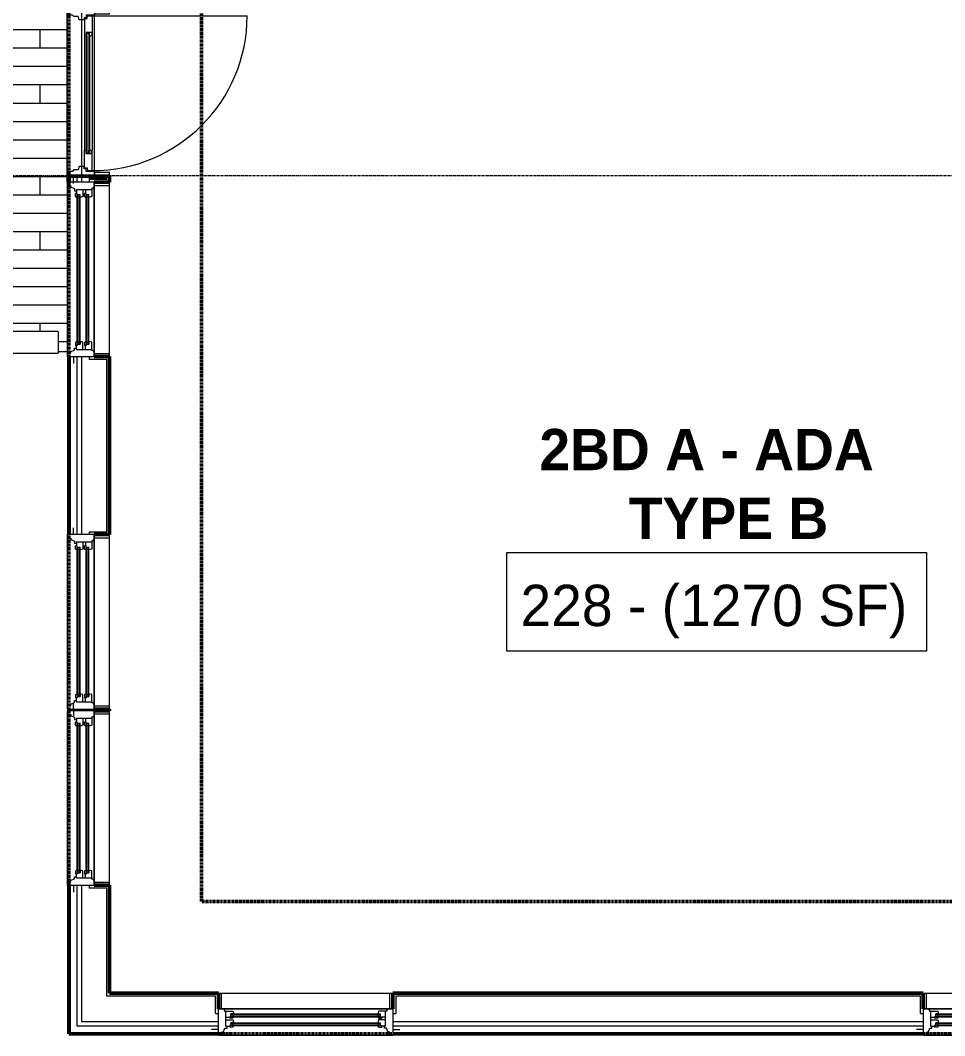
# Model space of a CAD drawing. Header units: inches. Extents: x -4235 to -464, y 9767 to 12344.
# Drawn here: x -3871.3 to -3669.9, y 9979.8 to 10201.1 of the extents above; entities that cross this region are included whole.
import ezdxf

# ---------------------------------------------------------------- set-up
doc = ezdxf.new("R2010")
doc.units = ezdxf.units.IN
doc.header["$MEASUREMENT"] = 0
doc.linetypes.add('Dash 1_16_', pattern=[0.125, 0.0625, -0.0625])
doc.linetypes.add('Grid Line 1_2_', pattern=[0.875, 0.5, -0.125, 0.125, -0.125])
for name, color, linetype, lineweight in [('A-AREA-IDEN', 2, 'Continuous', 9), ('A-DOOR-4', 31, 'Continuous', 9), ('A-DOOR-5', 31, 'Continuous', 20), ('A-DOOR-FRAM', 31, 'Continuous', 20), ('A-DOOR-FRAM-2', 31, 'Continuous', 9), ('A-DOOR-GLAZ', 31, 'Continuous', 9), ('A-FLOR-4', 192, 'Continuous', 9), ('A-FLOR-HRAL', 11, 'Continuous', 9), ('A-FLOR-PATT-1', 9, 'Continuous', 9), ('A-GLAZ-1', 151, 'Continuous', 9), ('A-GLAZ-2', 151, 'Continuous', 20), ('A-WALL', 113, 'Continuous', 13), ('A-WALL-6', 113, 'Continuous', 9), ('A-WALL-7', 113, 'Continuous', 50), ('C-PROP-LINE-1', 91, 'Dash 1_16_', 50), ('S-GRID-1', 1, 'Grid Line 1_2_', 9)]:
    doc.layers.add(name, color=color, linetype=linetype, lineweight=lineweight)
doc.styles.add('Century Gothic', font='ufonts.com_century-gothic.ttf', dxfattribs={"height": 9})
doc.styles.add('Century Gothic_B', font='GOTHICB.TTF', dxfattribs={"height": 9})

# ---------------------------------------------------------------- blocks, each defined once
blk = doc.blocks.new('Window-Double_Hung-Andersen-400_Series-Tilt_Wash - DOUBLE HUNG - REVERSE COTTAGE - 2ND FLOOR-2888385-BACKGROUND - 2ND FLOOR')
at = {"layer": 'A-GLAZ-1'}
for p, q in [((-16.29, 2.5), (-15.7, 2.5)), ((-15.82, 2.5), (-15.82, 2.12)), ((-15.7, 2.63), (15.7, 2.63)), ((-15.7, 2.5), (15.7, 2.5)), ((16.29, 2.5), (15.7, 2.5)), ((15.82, 2.5), (15.82, 2.12)), ((-16.29, 2.12), (-15.7, 2.12)), ((-16.29, 0.56), (-15.7, 0.56)), ((-16.29, 0.19), (-15.7, 0.19)), ((-15.82, 0.56), (-15.82, 0.19)), ((-15.7, 2.12), (15.7, 2.12)), ((-15.7, 2), (15.7, 2)), ((-15.7, 0.69), (15.7, 0.69)), ((-15.7, 0.56), (15.7, 0.56)), ((-15.7, 0.19), (15.7, 0.19)), ((-15.7, 0.06), (15.7, 0.06)), ((16.29, 2.12), (15.7, 2.12)), ((16.29, 0.56), (15.7, 0.56)), ((16.29, 0.19), (15.7, 0.19)), ((15.82, 0.56), (15.82, 0.19)), ((18.95, -1.06), (-18.95, -1.06)), ((-18.95, -1.06), (-18.95, -4.44)), ((-18.32, -1.06), (-18.32, -4.44)), ((18.32, -1.06), (18.32, -4.44)), ((18.95, -4.44), (18.95, -1.06)), ((-19.01, -3.94), (-19.01, -2.44)), ((-19.01, -2.44), (-18.95, -2.44)), ((-18.95, -3.94), (-19.01, -3.94)), ((18.95, -2.44), (19.01, -2.44)), ((19.01, -3.94), (18.95, -3.94)), ((19.01, -2.44), (19.01, -3.94)), ((-18.95, -4.44), (18.95, -4.44))]:
    blk.add_line(p, q, dxfattribs=at)
at = {"layer": 'A-GLAZ-2'}
for p, q in [((19.01, 4.81), (-19.01, 4.81)), ((-19.01, 4.81), (-19.01, -1.06)), ((-18.2, 4.81), (-18.2, 4)), ((18.2, 4.81), (18.2, 4)), ((19.01, -1.06), (19.01, 4.81)), ((-19.01, 3.44), (-20.51, 3.44)), ((-18.2, 4), (-17.92, 4)), ((-17.92, 4), (-17.61, 3.19)), ((-17.61, 3.19), (-17.14, 3.19)), ((-17.42, 2.75), (-16.57, 2.75)), ((-17.42, 2.75), (-17.42, -0.56)), ((-17.14, 3.19), (-17.14, 2.75)), ((-15.86, 2.97), (-16.57, 2.97)), ((-16.57, 2.63), (-16.57, 2.97)), ((-15.7, 2.63), (-16.57, 2.63)), ((-16.29, 2.63), (-16.29, 2)), ((-15.86, 2.97), (-15.7, 2.63)), ((15.86, 2.97), (15.7, 2.63)), ((15.7, 2.63), (16.57, 2.63)), ((15.86, 2.97), (16.57, 2.97)), ((16.29, 2.63), (16.29, 2)), ((16.57, 2.63), (16.57, 2.97)), ((17.42, 2.75), (16.57, 2.75)), ((17.14, 3.19), (17.14, 2.75)), ((17.61, 3.19), (17.14, 3.19)), ((17.42, 2.75), (17.42, -0.56)), ((17.92, 4), (17.61, 3.19)), ((18.2, 4), (17.92, 4)), ((19.01, 3.44), (20.51, 3.44)), ((-17.42, 1.37), (-15.86, 1.37)), ((-17.42, 0.81), (-16.57, 0.81)), ((-15.86, 1.03), (-16.57, 1.03)), ((-16.57, 0.69), (-16.57, 1.03)), ((-15.7, 0.69), (-16.57, 0.69)), ((-15.7, 2), (-16.29, 2)), ((-16.29, 0.69), (-16.29, 0.06)), ((-15.7, 0.06), (-16.29, 0.06)), ((-15.86, 1.37), (-15.7, 2)), ((-15.86, 1.03), (-15.7, 0.69)), ((-15.86, -0.56), (-15.7, 0.06)), ((15.7, 2), (16.29, 2)), ((15.86, 1.37), (15.7, 2)), ((15.86, 1.03), (15.7, 0.69)), ((15.7, 0.69), (16.57, 0.69)), ((15.7, 0.06), (16.29, 0.06)), ((15.86, -0.56), (15.7, 0.06)), ((17.42, 1.37), (15.86, 1.37)), ((15.86, 1.03), (16.57, 1.03)), ((16.29, 0.69), (16.29, 0.06)), ((16.57, 0.69), (16.57, 1.03)), ((17.42, 0.81), (16.57, 0.81)), ((-19.01, -1.06), (19.01, -1.06)), ((-17.67, -0.78), (-18, -1.06)), ((-17.67, -0.78), (-17.67, -0.56)), ((-17.67, -0.56), (-15.86, -0.56)), ((17.67, -0.56), (15.86, -0.56)), ((17.67, -0.78), (17.67, -0.56)), ((17.67, -0.78), (18, -1.06))]:
    blk.add_line(p, q, dxfattribs=at)
blk = doc.blocks.new('Door-Inswing-Andersen-400_Series-Single - 3_ 0-1_8_ x custom height - 2ND FLOOR-V190-BACKGROUND - 2ND FLOOR')
at = {"layer": 'A-DOOR-4'}
blk.add_line((16.87, -0.66), (16.87, -34.41), dxfattribs=at)
blk.add_arc((16.87, -0.66), 33.75, 180, 270, dxfattribs=at)
at = {"layer": 'A-DOOR-5'}
for p, q in [((-16.26, 0.42), (-16.87, 0.41)), ((-16.87, 0.41), (-16.87, -0.66)), ((-16.26, 1.06), (-16.26, 0.42)), ((-16.26, 1.06), (-12.44, 1.06)), ((-13.19, 0.66), (-12.44, 0.66)), ((-13.19, -0.66), (-13.19, 0.66)), ((-12.44, 0.75), (-12.47, 1.06)), ((12.44, 1.06), (-12.44, 1.06)), ((-12.44, 0.66), (-12.44, 0.75)), ((16.26, 1.06), (12.44, 1.06)), ((12.44, 0.75), (12.47, 1.06)), ((12.44, 0.66), (12.44, 0.75)), ((13.19, 0.66), (12.44, 0.66)), ((13.19, -0.66), (13.19, 0.66)), ((16.26, 1.06), (16.26, 0.42)), ((16.26, 0.42), (16.87, 0.41)), ((16.87, 0.41), (16.87, -0.66)), ((-16.87, -0.66), (-12.44, -0.66)), ((-12.44, -0.09), (-13.19, -0.09)), ((-13.19, -0.59), (-12.67, -0.59)), ((-13.19, -0.66), (-13.19, -0.59)), ((-12.67, -0.59), (-12.47, -0.34)), ((-12.47, -0.34), (-12.44, -0.16)), ((-12.44, -0.16), (-12.44, -0.09)), ((12.44, -0.66), (-12.44, -0.66)), ((12.44, -0.09), (13.19, -0.09)), ((12.44, -0.16), (12.44, -0.09)), ((12.47, -0.34), (12.44, -0.16)), ((16.87, -0.66), (12.44, -0.66)), ((12.67, -0.59), (12.47, -0.34)), ((13.19, -0.59), (12.67, -0.59)), ((13.19, -0.66), (13.19, -0.59))]:
    blk.add_line(p, q, dxfattribs=at)
at = {"layer": 'A-DOOR-FRAM'}
for p, q in [((-18.06, 4.8), (-18.06, 4.44)), ((-18.06, 4.75), (-18.06, -1.13)), ((-18.06, 4.75), (-17.03, 4.75)), ((-18.06, 4.44), (-18.06, -1.13)), ((-17.03, 3.63), (-17.03, 4.75)), ((17.03, 3.63), (17.03, 4.75)), ((18.06, 4.75), (17.03, 4.75)), ((18.06, 4.44), (18.06, 4.8)), ((18.06, 4.75), (18.06, -1.13)), ((18.06, -1.13), (18.06, 4.44)), ((-19.69, 3.44), (-18.06, 3.44)), ((-16.69, 3.39), (-17.03, 3.63)), ((-16.69, 2.39), (-16.69, 3.39)), ((-16, 2.23), (-16.69, 2.39)), ((-16, 1.09), (-16, 2.23)), ((16, 2.23), (16.69, 2.39)), ((16, 1.09), (16, 2.23)), ((16.69, 3.39), (17.03, 3.63)), ((16.69, 2.39), (16.69, 3.39)), ((19.69, 3.44), (18.06, 3.44)), ((-17.03, 0.66), (-16.45, 0.66)), ((-17.03, -1.13), (-17.03, 0.66)), ((-16.45, 0.66), (-16.45, 1.09)), ((-16.45, 1.09), (-16, 1.09)), ((16.45, 1.09), (16, 1.09)), ((16.45, 0.66), (16.45, 1.09)), ((17.03, 0.66), (16.45, 0.66)), ((17.03, -1.13), (17.03, 0.66)), ((-17.69, -1.13), (-18.06, -1.13)), ((-18.06, -1.13), (-17.94, -1.13)), ((-18.06, -1.13), (-17.03, -1.13)), ((-17.31, -1.13), (17.31, -1.13)), ((18.06, -1.13), (17.03, -1.13)), ((17.94, -1.13), (18.06, -1.13))]:
    blk.add_line(p, q, dxfattribs=at)
at = {"layer": 'A-DOOR-FRAM-2'}
for p, q in [((-17.31, -1.13), (-17.94, -1.13)), ((-17.94, -1.13), (-17.94, -4.44)), ((-17.31, -4.44), (-17.31, -1.13)), ((17.94, -1.13), (17.31, -1.13)), ((17.31, -1.13), (17.31, -4.44)), ((17.94, -4.44), (17.94, -1.13)), ((-17.94, -4.44), (-17.31, -4.44)), ((17.31, -4.44), (17.94, -4.44))]:
    blk.add_line(p, q, dxfattribs=at)
at = {"layer": 'A-DOOR-GLAZ'}
for p, q in [((-12.44, 0.5), (-13.19, 0.5)), ((-13.19, 0.06), (-12.44, 0.06)), ((-12.98, 0.5), (-12.98, 0.06)), ((12.44, 0.66), (-12.44, 0.66)), ((12.44, 0.5), (-12.44, 0.5)), ((12.44, 0.06), (-12.44, 0.06)), ((12.44, 0.5), (13.19, 0.5)), ((13.19, 0.06), (12.44, 0.06)), ((12.98, 0.5), (12.98, 0.06)), ((12.44, -0.09), (-12.44, -0.09))]:
    blk.add_line(p, q, dxfattribs=at)
blk = doc.blocks.new('Window-Double_Hung-Andersen-400_Series-Tilt_Wash - DOUBLE HUNG - REVERSE COTTAGE - 2ND FLOOR-2888952-BACKGROUND - 2ND FLOOR')
at = {"layer": 'A-GLAZ-1'}
for p, q in [((-18.95, 4.44), (18.95, 4.44)), ((-18.95, 1.06), (-18.95, 4.44)), ((-18.32, 1.06), (-18.32, 4.44)), ((18.32, 1.06), (18.32, 4.44)), ((18.95, 4.44), (18.95, 1.06)), ((-19.01, 2.44), (-19.01, 3.94)), ((-19.01, 3.94), (-18.95, 3.94)), ((-18.95, 2.44), (-19.01, 2.44)), ((18.95, 3.94), (19.01, 3.94)), ((19.01, 2.44), (18.95, 2.44)), ((19.01, 3.94), (19.01, 2.44)), ((18.95, 1.06), (-18.95, 1.06)), ((-16.29, -0.19), (-15.7, -0.19)), ((-16.29, -0.56), (-15.7, -0.56)), ((-16.29, -2.13), (-15.7, -2.13)), ((-15.82, -0.56), (-15.82, -0.19)), ((-15.82, -2.5), (-15.82, -2.13)), ((-15.7, -0.06), (15.7, -0.06)), ((-15.7, -0.19), (15.7, -0.19)), ((-15.7, -0.56), (15.7, -0.56)), ((-15.7, -0.69), (15.7, -0.69)), ((-15.7, -2), (15.7, -2)), ((-15.7, -2.13), (15.7, -2.13)), ((16.29, -0.19), (15.7, -0.19)), ((16.29, -0.56), (15.7, -0.56)), ((16.29, -2.13), (15.7, -2.13)), ((15.82, -0.56), (15.82, -0.19)), ((15.82, -2.5), (15.82, -2.13)), ((-16.29, -2.5), (-15.7, -2.5)), ((-15.7, -2.5), (15.7, -2.5)), ((-15.7, -2.63), (15.7, -2.63)), ((16.29, -2.5), (15.7, -2.5))]:
    blk.add_line(p, q, dxfattribs=at)
at = {"layer": 'A-GLAZ-2'}
for p, q in [((-19.01, 1.06), (19.01, 1.06)), ((-19.01, -4.81), (-19.01, 1.06)), ((-17.67, 0.78), (-18, 1.06)), ((-17.67, 0.78), (-17.67, 0.56)), ((-17.67, 0.56), (-15.86, 0.56)), ((-17.42, -2.75), (-17.42, 0.56)), ((-15.86, 0.56), (-15.7, -0.06)), ((15.86, 0.56), (15.7, -0.06)), ((17.67, 0.56), (15.86, 0.56)), ((17.42, -2.75), (17.42, 0.56)), ((17.67, 0.78), (18, 1.06)), ((17.67, 0.78), (17.67, 0.56)), ((19.01, 1.06), (19.01, -4.81)), ((-17.42, -0.81), (-16.57, -0.81)), ((-17.42, -1.37), (-15.86, -1.37)), ((-16.57, -0.69), (-16.57, -1.03)), ((-15.7, -0.69), (-16.57, -0.69)), ((-15.86, -1.03), (-16.57, -1.03)), ((-16.29, -0.69), (-16.29, -0.06)), ((-15.7, -0.06), (-16.29, -0.06)), ((-16.29, -2.63), (-16.29, -2)), ((-15.7, -2), (-16.29, -2)), ((-15.86, -1.03), (-15.7, -0.69)), ((-15.86, -1.37), (-15.7, -2)), ((15.7, -0.06), (16.29, -0.06)), ((15.86, -1.03), (15.7, -0.69)), ((15.7, -0.69), (16.57, -0.69)), ((15.86, -1.37), (15.7, -2)), ((15.7, -2), (16.29, -2)), ((15.86, -1.03), (16.57, -1.03)), ((17.42, -1.37), (15.86, -1.37)), ((16.29, -0.69), (16.29, -0.06)), ((16.29, -2.63), (16.29, -2)), ((16.57, -0.69), (16.57, -1.03)), ((17.42, -0.81), (16.57, -0.81)), ((-19.01, -3.44), (-20.51, -3.44)), ((-18.2, -4), (-17.92, -4)), ((-18.2, -4.81), (-18.2, -4)), ((-17.92, -4), (-17.61, -3.19)), ((-17.61, -3.19), (-17.14, -3.19)), ((-17.42, -2.75), (-16.57, -2.75)), ((-17.14, -3.19), (-17.14, -2.75)), ((-16.57, -2.63), (-16.57, -2.97)), ((-15.7, -2.63), (-16.57, -2.63)), ((-15.86, -2.97), (-16.57, -2.97)), ((-15.86, -2.97), (-15.7, -2.63)), ((15.86, -2.97), (15.7, -2.63)), ((15.7, -2.63), (16.57, -2.63)), ((15.86, -2.97), (16.57, -2.97)), ((16.57, -2.63), (16.57, -2.97)), ((17.42, -2.75), (16.57, -2.75)), ((17.14, -3.19), (17.14, -2.75)), ((17.61, -3.19), (17.14, -3.19)), ((17.92, -4), (17.61, -3.19)), ((18.2, -4), (17.92, -4)), ((18.2, -4.81), (18.2, -4)), ((19.01, -3.44), (20.51, -3.44)), ((19.01, -4.81), (-19.01, -4.81))]:
    blk.add_line(p, q, dxfattribs=at)
blk = doc.blocks.new('Railing - Baluster_01-2700443-BACKGROUND - 2ND FLOOR')
at = {"layer": 'A-FLOR-HRAL'}
for p, q in [((-0.59, 1.18), (0.59, 1.18)), ((-0.59, 0.59), (-0.59, 1.18)), ((0.59, 1.18), (0.59, 0.59))]:
    blk.add_line(p, q, dxfattribs=at)
blk = doc.blocks.new('Railing - Railing-2700280-BACKGROUND - 2ND FLOOR')
at = {"layer": 'A-FLOR-HRAL'}
for p, q in [((-3863.09, 10242.61), (-3926.34, 10242.61)), ((-3926.34, 10242.61), (-3926.34, 10128.56)), ((-3863.09, 10242.61), (-3863.09, 10242.14)), ((-3863.09, 10242.14), (-3863.09, 10238.36)), ((-3863.09, 10238.36), (-3863.09, 10237.89)), ((-3921.61, 10237.89), (-3863.09, 10237.89)), ((-3921.61, 10133.29), (-3921.61, 10237.89)), ((-3863.09, 10133.29), (-3921.61, 10133.29)), ((-3863.09, 10133.29), (-3863.09, 10132.82)), ((-3863.09, 10132.82), (-3863.09, 10129.04)), ((-3926.34, 10128.56), (-3863.09, 10128.56)), ((-3863.09, 10129.04), (-3863.09, 10128.56))]:
    blk.add_line(p, q, dxfattribs=at)
for points, knots in [([(-3926.34, 10242.61), (-3926.34, 10242.61), (-3926.33, 10242.61), (-3926.3, 10242.58), (-3926.27, 10242.55), (-3926.25, 10242.52), (-3926.22, 10242.5), (-3926.19, 10242.47), (-3926.15, 10242.43), (-3926.11, 10242.39), (-3926.07, 10242.35), (-3926.03, 10242.31), (-3925.97, 10242.25), (-3925.91, 10242.18), (-3925.86, 10242.14)], [0, 0, 0, 0, 0.166667, 0.25, 0.333333, 0.416667, 0.458333, 0.5, 0.583333, 0.666667, 0.708333, 0.75, 0.833333, 1, 1, 1, 1]), ([(-3922.08, 10238.36), (-3922.04, 10238.32), (-3921.98, 10238.26), (-3921.9, 10238.18), (-3921.86, 10238.13), (-3921.82, 10238.1), (-3921.79, 10238.07), (-3921.76, 10238.04), (-3921.73, 10238.01), (-3921.7, 10237.98), (-3921.67, 10237.95), (-3921.65, 10237.92), (-3921.62, 10237.9), (-3921.61, 10237.89), (-3921.61, 10237.89)], [0, 0, 0, 0, 0.166667, 0.25, 0.333333, 0.375, 0.416667, 0.5, 0.541667, 0.583333, 0.666667, 0.75, 0.833333, 1, 1, 1, 1]), ([(-3922.08, 10132.82), (-3922.04, 10132.86), (-3921.98, 10132.92), (-3921.9, 10133), (-3921.86, 10133.04), (-3921.82, 10133.08), (-3921.79, 10133.11), (-3921.76, 10133.14), (-3921.73, 10133.17), (-3921.7, 10133.2), (-3921.67, 10133.23), (-3921.65, 10133.25), (-3921.62, 10133.28), (-3921.61, 10133.29), (-3921.61, 10133.29)], [0, 0, 0, 0, 0.166667, 0.25, 0.333333, 0.375, 0.416667, 0.5, 0.541667, 0.583333, 0.666667, 0.75, 0.833333, 1, 1, 1, 1]), ([(-3926.34, 10128.56), (-3926.34, 10128.57), (-3926.33, 10128.57), (-3926.3, 10128.6), (-3926.27, 10128.63), (-3926.25, 10128.66), (-3926.22, 10128.68), (-3926.19, 10128.71), (-3926.15, 10128.75), (-3926.11, 10128.79), (-3926.07, 10128.83), (-3926.04, 10128.87), (-3925.97, 10128.93), (-3925.9, 10129), (-3925.86, 10129.04)], [0, 0, 0, 0, 0.166667, 0.25, 0.333333, 0.416667, 0.458333, 0.5, 0.583333, 0.666667, 0.708333, 0.75, 0.833333, 1, 1, 1, 1])]:
    blk.add_open_spline(points, degree=3, knots=knots, dxfattribs=at)
at = {"rotation": 269.9999999999999}
blk.add_blockref('Railing - Baluster_01-2700443-BACKGROUND - 2ND FLOOR', (-3863.68, 10240.25), dxfattribs=at)
blk = doc.blocks.new('Family - ___-2835860-BACKGROUND - 2ND FLOOR')
at = {"layer": 'C-PROP-LINE-1'}
for p, q in [((-3860.72, 9980.19), (-3860.72, 11434.39)), ((-2636.92, 9980.19), (-3860.72, 9980.19))]:
    blk.add_line(p, q, dxfattribs=at)
blk = doc.blocks.new('Family - ___-2835903-BACKGROUND - 2ND FLOOR')
at = {"layer": 'C-PROP-LINE-1'}
for p, q in [((-3831.82, 10009.09), (-3831.82, 12089.69)), ((-2096.82, 10009.09), (-3831.82, 10009.09))]:
    blk.add_line(p, q, dxfattribs=at)
blk = doc.blocks.new('Family - ___-2835932-BACKGROUND - 2ND FLOOR')
at = {"layer": 'C-PROP-LINE-1'}
for p, q in [((-3860.72, 9980.19), (-3860.72, 12118.59)), ((-2067.92, 9980.19), (-3860.72, 9980.19))]:
    blk.add_line(p, q, dxfattribs=at)

msp = doc.modelspace()

# ---------------------------------------------------------------- hatches: boundary and pattern name
at = {"layer": 'A-FLOR-PATT-1'}
h = msp.add_hatch(dxfattribs=at)
h.set_pattern_fill('FP_14', color=256, style=0, pattern_type=2)
h.set_pattern_definition([(0, (-2818.974, 9467.054), (0, 4), []), (90, (-2818.974, 9467.054), (-8, 8), [4, -28]), (90, (-2802.974, 9471.054), (-8, 8), [4, -28])])
h.paths.add_polyline_path([(-3861.1, 10128.93), (-3861.09, 10242.25), (-3863.09, 10242.25), (-3863.09, 10240.84), (-3862.5, 10240.84), (-3862.5, 10239.66), (-3863.09, 10239.66), (-3863.09, 10237.89), (-3921.61, 10237.85), (-3921.61, 10133.29), (-3863.09, 10133.27), (-3863.09, 10128.93)], flags=0)

# ---------------------------------------------------------------- linework, layer by layer
at = {"layer": 'A-AREA-IDEN', "flags": 128}
msp.add_lwpolyline([(-3765.33, 10085.08), (-3673.84, 10085.08), (-3673.84, 10063.58), (-3765.33, 10063.58)], close=True, dxfattribs=at)
at = {"layer": 'A-FLOR-4'}
for p, q in [((-3861.09, 10165.81), (-3861.09, 10242.25)), ((-3857.97, 10203.26), (-3857.97, 10167.14)), ((-3863.09, 10128.93), (-3861.1, 10128.93))]:
    msp.add_line(p, q, dxfattribs=at)
at = {"layer": 'A-WALL'}
for p, q in [((-3860.47, 10167.14), (-3860.47, 10165.81)), ((-3858.97, 10167.14), (-3858.97, 10165.81)), ((-3857.97, 10167.14), (-3857.97, 10165.81)), ((-3856.29, 10167.14), (-3856.29, 10166.51)), ((-3852.47, 10166.51), (-3856.29, 10166.51)), ((-3856.29, 10166.44), (-3856.29, 10165.81)), ((-3856.29, 10166.44), (-3852.47, 10166.44)), ((-3852.47, 10166.44), (-3852.47, 10166.51)), ((-3860.47, 10127.79), (-3860.47, 10089.01)), ((-3858.97, 10127.79), (-3858.97, 10089.01)), ((-3857.97, 10127.79), (-3857.97, 10089.01)), ((-3856.29, 10127.79), (-3856.29, 10127.17)), ((-3852.47, 10127.17), (-3856.29, 10127.17)), ((-3852.47, 10089.64), (-3852.47, 10127.17)), ((-3856.29, 10089.64), (-3856.29, 10089.01)), ((-3856.29, 10089.64), (-3852.47, 10089.64)), ((-3860.47, 10050.99), (-3860.47, 10050.61)), ((-3858.97, 10050.99), (-3858.97, 10050.61)), ((-3857.97, 10050.99), (-3857.97, 10050.61)), ((-3856.29, 10050.99), (-3856.29, 10050.61)), ((-3860.47, 10012.59), (-3860.47, 9980.44)), ((-3858.97, 10012.59), (-3858.97, 9981.94)), ((-3857.97, 10012.59), (-3857.97, 9982.94)), ((-3856.29, 10012.59), (-3856.29, 10011.97)), ((-3852.47, 10011.97), (-3856.29, 10011.97)), ((-3852.47, 9988.44), (-3852.47, 10011.97)), ((-3828.76, 9988.44), (-3852.47, 9988.44)), ((-3828.76, 9984.63), (-3828.76, 9988.44)), ((-3789.49, 9988.44), (-3789.49, 9984.63)), ((-3675.16, 9988.44), (-3789.49, 9988.44)), ((-3675.16, 9984.63), (-3675.16, 9988.44)), ((-3828.76, 9984.63), (-3828.14, 9984.63)), ((-3790.11, 9984.63), (-3789.49, 9984.63)), ((-3675.16, 9984.63), (-3674.54, 9984.63)), ((-3858.97, 9981.94), (-3828.14, 9981.94)), ((-3857.97, 9982.94), (-3828.14, 9982.94)), ((-3790.11, 9982.94), (-3674.54, 9982.94)), ((-3790.11, 9981.94), (-3674.54, 9981.94)), ((-3860.47, 9980.44), (-3828.14, 9980.44)), ((-3790.11, 9980.44), (-3674.54, 9980.44))]:
    msp.add_line(p, q, dxfattribs=at)
at = {"layer": 'A-WALL-6'}
for p, q in [((-3851.85, 10165.81), (-3851.85, 10165.75)), ((-3851.85, 10127.85), (-3851.85, 10127.79)), ((-3851.85, 10089.01), (-3851.85, 10088.95)), ((-3851.85, 10051.05), (-3851.85, 10050.99)), ((-3851.85, 10050.61), (-3851.85, 10050.55)), ((-3851.85, 10012.65), (-3851.85, 10012.59)), ((-3828.14, 9989.06), (-3828.07, 9989.06)), ((-3790.17, 9989.06), (-3790.11, 9989.06)), ((-3674.54, 9989.06), (-3674.47, 9989.06))]:
    msp.add_line(p, q, dxfattribs=at)
at = {"layer": 'A-WALL-7'}
for p, q in [((-3851.85, 10167.14), (-3860.72, 10167.14)), ((-3860.72, 10167.14), (-3860.72, 10165.81)), ((-3855.22, 10165.81), (-3851.85, 10165.81)), ((-3851.85, 10165.81), (-3851.85, 10167.14)), ((-3860.72, 10127.79), (-3860.72, 10089.01)), ((-3851.85, 10127.79), (-3855.22, 10127.79)), ((-3851.85, 10089.01), (-3851.85, 10127.79)), ((-3855.22, 10089.01), (-3851.85, 10089.01)), ((-3860.72, 10050.99), (-3860.72, 10050.61)), ((-3851.85, 10050.99), (-3855.22, 10050.99)), ((-3855.22, 10050.61), (-3851.85, 10050.61)), ((-3851.85, 10050.61), (-3851.85, 10050.99)), ((-3860.72, 10012.59), (-3860.72, 9980.19)), ((-3851.85, 10012.59), (-3855.22, 10012.59)), ((-3851.85, 9989.06), (-3851.85, 10012.59)), ((-3828.14, 9989.06), (-3851.85, 9989.06)), ((-3828.14, 9985.69), (-3828.14, 9989.06)), ((-3674.54, 9989.06), (-3790.11, 9989.06)), ((-3790.11, 9989.06), (-3790.11, 9985.69)), ((-3674.54, 9985.69), (-3674.54, 9989.06)), ((-3860.72, 9980.19), (-3828.14, 9980.19)), ((-3790.11, 9980.19), (-3674.54, 9980.19))]:
    msp.add_line(p, q, dxfattribs=at)
at = {"layer": 'S-GRID-1'}
msp.add_line((-464.45, 10167.19), (-4185.7, 10167.19), dxfattribs=at)

# ---------------------------------------------------------------- block references
at = {"layer": 'A-DOOR-4', "rotation": 89.99999999999991}
msp.add_blockref('Door-Inswing-Andersen-400_Series-Single - 3_ 0-1_8_ x custom height - 2ND FLOOR-V190-BACKGROUND - 2ND FLOOR', (-3856.29, 10185.2), dxfattribs=at)
at = {"layer": 'A-FLOR-HRAL'}
msp.add_blockref('Railing - Railing-2700280-BACKGROUND - 2ND FLOOR', (0, 0), dxfattribs=at)
at = {"layer": 'A-GLAZ-1', "rotation": 89.99999999999991}
for p in [(-3856.29, 10146.8), (-3856.29, 10070), (-3856.29, 10031.6)]:
    msp.add_blockref('Window-Double_Hung-Andersen-400_Series-Tilt_Wash - DOUBLE HUNG - REVERSE COTTAGE - 2ND FLOOR-2888385-BACKGROUND - 2ND FLOOR', p, dxfattribs=at)
at = {"layer": 'A-GLAZ-1'}
for p in [(-3809.12, 9984.63), (-3655.52, 9984.63)]:
    msp.add_blockref('Window-Double_Hung-Andersen-400_Series-Tilt_Wash - DOUBLE HUNG - REVERSE COTTAGE - 2ND FLOOR-2888952-BACKGROUND - 2ND FLOOR', p, dxfattribs=at)
at = {"layer": 'C-PROP-LINE-1'}
for name in ['Family - ___-2835860-BACKGROUND - 2ND FLOOR', 'Family - ___-2835932-BACKGROUND - 2ND FLOOR', 'Family - ___-2835903-BACKGROUND - 2ND FLOOR']:
    msp.add_blockref(name, (0, 0), dxfattribs=at)

# ---------------------------------------------------------------- texts
at = {"layer": 'A-AREA-IDEN', "char_height": 9, "attachment_point": 1}
for s, insert, width, style in [('2BD A - ADA', (-3758.21, 10112.05), 93.324, 'Century Gothic_B'), ('TYPE B', (-3738.71, 10097.05), 46.359, 'Century Gothic_B'), ('228 - (1270 SF)', (-3762.33, 10078.08), 103.323, 'Century Gothic')]:
    msp.add_mtext(s, dxfattribs=dict(at, insert=insert, width=width, style=style))

doc.saveas('drawing.dxf')
